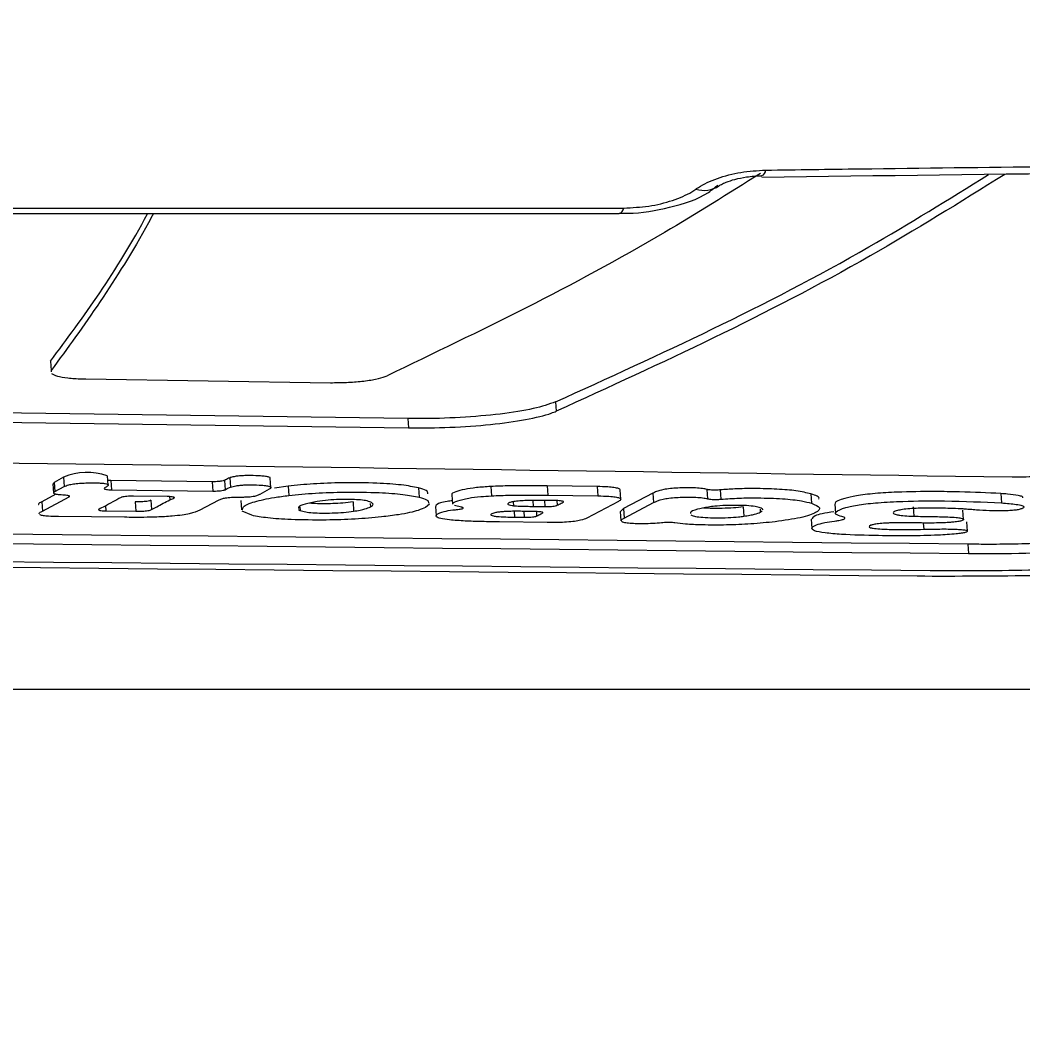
# Model space of a CAD drawing. Header units: millimetres. Extents: x -7735 to 7893, y -6545 to 6034.
# Drawn here: x 4818.14 to 4839.07, y -122.99 to -101.9 of the extents above; entities that cross this region are included whole.
import ezdxf

# ---------------------------------------------------------------- set-up
doc = ezdxf.new("R2010")
doc.units = ezdxf.units.MM
for name, color, linetype in [('DIKOM_ОБЪЕКТ', 7, 'Continuous'), ('DIKOM_РАЗМЕР_ЗОНА', 7, 'Continuous'), ('DIKOM_РАЗМЕР_ОБЪЕКТА', 7, 'Continuous')]:
    doc.layers.add(name, color=color, linetype=linetype)
doc.styles.add('style1', font='arial.ttf', dxfattribs={"width": 0.8})
doc.dimstyles.new('1-50', dxfattribs={"dimtxt": 300, "dimasz": 200, "dimexe": 100, "dimexo": 0, "dimgap": 100, "dimtad": 1, "dimtxsty": 'style1', "dimcen": 200, "dimclrd": 7, "dimclre": 7, "dimclrt": 7, "dimadec": 1, "dimazin": 2, "dimtfac": 1, "dimtmove": 0, "dimatfit": 2, "dimfxl": 0, "dimlwd": 25, "dimlwe": 18, "dimarcsym": 0})

# ---------------------------------------------------------------- blocks, each defined once
blk = doc.blocks.new('*D0')
at = {"layer": 'Defpoints', "color": 0, "transparency": 16777216}
for p in [(5893.216, 882.098), (-4595.736, 266.125), (5893.216, -5840.173)]:
    blk.add_point(p, dxfattribs=at)
at = {"layer": 'DIKOM_РАЗМЕР_ОБЪЕКТА', "color": 7, "lineweight": 18, "transparency": 16777216}
for p, q in [((5893.216, 882.098), (5893.216, -5940.173)), ((-4595.736, 266.125), (-4595.736, -5940.173))]:
    blk.add_line(p, q, dxfattribs=at)
at = {"layer": 'DIKOM_РАЗМЕР_ОБЪЕКТА', "color": 7, "lineweight": 25, "transparency": 16777216}
blk.add_line((-4395.736, -5840.173), (5693.216, -5840.173), dxfattribs=at)
at = {"layer": 'DIKOM_РАЗМЕР_ОБЪЕКТА', "color": 7, "transparency": 16777216}
for points in [[(-4395.736, -5806.84), (-4395.736, -5873.507), (-4595.736, -5840.173)], [(5693.216, -5806.84), (5693.216, -5873.507), (5893.216, -5840.173)]]:
    blk.add_solid(points, dxfattribs=at)
at = {"layer": 'DIKOM_РАЗМЕР_ОБЪЕКТА', "color": 7, "transparency": 16777216, "insert": (648.74, -5587.002), "char_height": 300, "attachment_point": 5, "style": 'style1'}
blk.add_mtext('10450', dxfattribs=at)
blk = doc.blocks.new('*D3')
at = {"layer": 'Defpoints', "color": 0, "transparency": 16777216}
for p in [(-6112.558, 266.125), (7893.216, 266.125), (7893.216, -6445.106)]:
    blk.add_point(p, dxfattribs=at)
at = {"layer": 'DIKOM_РАЗМЕР_ЗОНА', "color": 7, "lineweight": 18, "transparency": 16777216}
for p, q in [((-6112.558, 266.125), (-6112.558, -6545.106)), ((7893.216, 266.125), (7893.216, -6545.106))]:
    blk.add_line(p, q, dxfattribs=at)
at = {"layer": 'DIKOM_РАЗМЕР_ЗОНА', "color": 7, "lineweight": 25, "transparency": 16777216}
blk.add_line((-5912.558, -6445.106), (7693.216, -6445.106), dxfattribs=at)
at = {"layer": 'DIKOM_РАЗМЕР_ЗОНА', "color": 7, "transparency": 16777216}
for points in [[(-5912.558, -6411.773), (-5912.558, -6478.44), (-6112.558, -6445.106)], [(7693.216, -6411.773), (7693.216, -6478.44), (7893.216, -6445.106)]]:
    blk.add_solid(points, dxfattribs=at)
at = {"layer": 'DIKOM_РАЗМЕР_ЗОНА', "color": 7, "transparency": 16777216, "insert": (890.329, -6191.832), "char_height": 300, "attachment_point": 5, "style": 'style1'}
blk.add_mtext('13950', dxfattribs=at)

msp = doc.modelspace()

# ---------------------------------------------------------------- linework, layer by layer
at = {"layer": 'DIKOM_ОБЪЕКТ', "color": 7, "linetype": 'Continuous', "lineweight": 15}
for p, q in [((4833.626, -105.151), (4833.621, -105.151)), ((4765.602, -105.826), (4830.742, -105.826)), ((4765.452, -105.941), (4830.644, -105.941)), ((4818.768, -109.028), (4818.782, -109.222)), ((4818.782, -109.222), (4818.787, -109.249)), ((4819.509, -109.397), (4824.615, -109.474)), ((4829.316, -109.875), (4829.33, -110.069)), ((4826.23, -110.223), (4815.163, -110.07)), ((4815.176, -110.264), (4826.244, -110.417)), ((4826.23, -110.223), (4826.244, -110.417)), ((4819.039, -111.45), (4818.848, -111.556)), ((4819.039, -111.45), (4819.053, -111.644)), ((4819.975, -111.612), (4819.961, -111.418)), ((4822.145, -111.542), (4820.029, -111.516)), ((4820.029, -111.516), (4820.043, -111.71)), ((4822.403, -111.514), (4822.417, -111.709)), ((4822.514, -111.46), (4822.528, -111.654)), ((4823.372, -111.664), (4823.359, -111.469)), ((4818.82, -111.585), (4818.834, -111.779)), ((4818.848, -111.556), (4818.828, -111.584)), ((4818.848, -111.556), (4818.862, -111.75)), ((4818.862, -111.75), (4819.053, -111.644)), ((4820.043, -111.71), (4822.159, -111.737)), ((4822.145, -111.542), (4822.159, -111.737)), ((4823.339, -111.698), (4823.144, -111.806)), ((4823.732, -111.635), (4823.446, -111.68)), ((4823.732, -111.635), (4823.746, -111.829)), ((4826.455, -111.672), (4826.469, -111.866)), ((4827.961, -111.642), (4827.975, -111.837)), ((4830.185, -111.644), (4829.144, -111.629)), ((4829.144, -111.629), (4829.158, -111.824)), ((4830.185, -111.644), (4830.199, -111.838)), ((4830.678, -111.908), (4830.664, -111.713)), ((4832.478, -111.704), (4832.492, -111.899)), ((4832.755, -111.713), (4832.769, -111.907)), ((4818.879, -111.804), (4818.586, -111.961)), ((4818.586, -111.961), (4818.6, -112.155)), ((4818.6, -112.155), (4819.16, -111.855)), ((4819.159, -111.844), (4819.16, -111.855)), ((4821.206, -111.852), (4820.502, -111.843)), ((4820.862, -111.93), (4820.876, -112.125)), ((4821.253, -111.854), (4821.258, -111.921)), ((4821.333, -111.863), (4821.336, -111.892)), ((4822.272, -111.934), (4821.886, -112.139)), ((4822.745, -111.935), (4822.759, -112.129)), ((4827.153, -111.813), (4827.167, -112.008)), ((4828.43, -111.961), (4828.436, -112.043)), ((4828.841, -111.934), (4828.85, -112.058)), ((4829.325, -111.937), (4829.083, -111.933)), ((4829.083, -111.933), (4829.092, -112.061)), ((4829.158, -111.824), (4830.199, -111.838)), ((4829.344, -111.937), (4829.351, -112.034)), ((4829.471, -111.959), (4829.472, -111.97)), ((4830.63, -111.955), (4829.968, -112.303)), ((4831.348, -111.782), (4830.732, -112.105)), ((4831.348, -111.782), (4831.363, -111.977)), ((4834.649, -111.797), (4834.662, -111.991)), ((4838.613, -111.789), (4838.627, -111.984)), ((4819.92, -112.046), (4819.927, -112.151)), ((4819.927, -112.151), (4820.551, -112.159)), ((4820.537, -111.964), (4820.551, -112.159)), ((4822.973, -112.244), (4822.773, -112.159)), ((4823.946, -112.123), (4823.985, -112.145)), ((4823.979, -112.068), (4823.985, -112.145)), ((4825.087, -111.964), (4825.1, -112.159)), ((4825.445, -111.997), (4825.449, -112.067)), ((4826.681, -112.012), (4826.597, -112.08)), ((4826.808, -112.063), (4826.822, -112.258)), ((4827.351, -112.076), (4827.204, -112.039)), ((4828.453, -112.161), (4828.462, -112.283)), ((4828.896, -112.165), (4828.653, -112.161)), ((4828.654, -112.161), (4828.663, -112.285)), ((4828.85, -112.058), (4829.092, -112.061)), ((4828.915, -112.165), (4828.921, -112.259)), ((4830.668, -112.163), (4830.682, -112.358)), ((4830.732, -112.105), (4830.67, -112.163)), ((4830.732, -112.105), (4830.746, -112.3)), ((4830.746, -112.3), (4831.363, -111.977)), ((4833.231, -112.068), (4833.245, -112.263)), ((4833.587, -112.116), (4833.591, -112.178)), ((4833.591, -112.178), (4833.63, -112.152)), ((4835.145, -112.008), (4835.159, -112.202)), ((4836.785, -112.068), (4836.799, -112.263)), ((4837.837, -112.328), (4837.823, -112.133)), ((4820.315, -112.286), (4818.939, -112.27)), ((4829.141, -112.395), (4828.148, -112.382)), ((4828.462, -112.283), (4828.663, -112.285)), ((4829.041, -112.186), (4829.042, -112.197)), ((4832.14, -112.233), (4832.169, -112.248)), ((4834.655, -112.325), (4834.669, -112.52)), ((4837.916, -112.573), (4837.902, -112.379)), ((4836.994, -112.405), (4837.003, -112.536)), ((4837.926, -112.848), (4837.94, -113.043)), ((4660.843, -115.875), (4898.889, -115.875))]:
    msp.add_line(p, q, dxfattribs=at)
for centre, radius, start, end in [((4833.569, -105.027), 0.136, 294.7863, 356.8768), ((4832.418, -104.908), 0.55, 251.9554, 304.3211), ((4830.605, -105.808), 0.138, 286.1758, 352.5236), ((4819.536, -112.59), 1.244, 70.4127, 113.5398)]:
    msp.add_arc(centre, radius, start, end, dxfattribs=at)
for points, knots in [([(4833.625, -105.18), (4838.573, -105.116), (4850.015, -104.966), (4862.836, -104.983), (4870.712, -105.125), (4872.074, -105.15)], [0, 0, 0, 0, 0.386554, 0.893941, 1, 1, 1, 1]), ([(4833.704, -105.035), (4834.36, -105.026), (4837.638, -104.98), (4850.441, -104.845), (4862.61, -104.936), (4872.151, -105.008)], [0, 0, 0, 0, 0.05123, 0.256133, 1, 1, 1, 1]), ([(4833.598, -105.104), (4832.929, -105.523), (4830.342, -107.147), (4827.734, -108.4), (4825.801, -109.329)], [0, 0, 0, 0, 0.258663, 1, 1, 1, 1]), ([(4829.316, -109.875), (4831.502, -108.881), (4834.526, -107.505), (4837.525, -105.644), (4838.356, -105.128)], [0, 0, 0, 0, 0.722748, 1, 1, 1, 1]), ([(4838.696, -105.125), (4837.76, -105.707), (4834.653, -107.639), (4831.52, -109.07), (4829.33, -110.069)], [0, 0, 0, 0, 0.301291, 1, 1, 1, 1]), ([(4832.248, -105.431), (4832.265, -105.419), (4832.388, -105.335), (4832.682, -105.198), (4833.179, -105.066), (4833.529, -105.045), (4833.704, -105.035)], [0, 0, 0, 0, 0.052399, 0.364938, 0.68279, 1, 1, 1, 1]), ([(4832.727, -105.363), (4832.74, -105.354), (4832.768, -105.336), (4832.886, -105.28), (4833.064, -105.222), (4833.315, -105.171), (4833.515, -105.15), (4833.615, -105.151), (4833.621, -105.151)], [0, 0, 0, 0, 0.148234, 0.301648, 0.497589, 0.722167, 0.982383, 1, 1, 1, 1]), ([(4830.645, -105.934), (4830.706, -105.936), (4831.055, -105.944), (4831.721, -105.824), (4832.371, -105.625), (4832.642, -105.399), (4832.706, -105.346)], [0, 0, 0, 0, 0.081687, 0.470222, 0.875862, 1, 1, 1, 1]), ([(4830.742, -105.826), (4830.916, -105.818), (4831.265, -105.802), (4831.768, -105.678), (4832.085, -105.54), (4832.219, -105.45), (4832.248, -105.431)], [0, 0, 0, 0, 0.307739, 0.615909, 0.919106, 1, 1, 1, 1]), ([(4818.768, -109.028), (4819.458, -108.098), (4820.15, -107.165), (4820.799, -105.943), (4820.8, -105.941)], [0, 0, 0, 0, 0.998042, 1, 1, 1, 1]), ([(4820.92, -105.941), (4820.885, -106.006), (4820.185, -107.297), (4819.465, -108.285), (4818.782, -109.222)], [0, 0, 0, 0, 0.050623, 1, 1, 1, 1]), ([(4818.792, -109.283), (4818.825, -109.301), (4818.892, -109.338), (4819.121, -109.377), (4819.343, -109.393), (4819.48, -109.396), (4819.509, -109.397)], [0, 0, 0, 0, 0.306107, 0.611795, 0.916203, 1, 1, 1, 1]), ([(4824.615, -109.474), (4824.726, -109.473), (4824.949, -109.473), (4825.282, -109.446), (4825.568, -109.403), (4825.729, -109.361), (4825.788, -109.335), (4825.801, -109.329)], [0, 0, 0, 0, 0.233388, 0.466473, 0.700192, 0.934759, 1, 1, 1, 1]), ([(4829.316, -109.875), (4829.176, -109.924), (4828.896, -110.021), (4828.179, -110.135), (4827.338, -110.208), (4826.662, -110.228), (4826.304, -110.224), (4826.23, -110.223)], [0, 0, 0, 0, 0.234846, 0.470028, 0.70505, 0.93893, 1, 1, 1, 1]), ([(4826.244, -110.417), (4826.533, -110.417), (4827.111, -110.416), (4827.979, -110.352), (4828.721, -110.249), (4829.142, -110.146), (4829.297, -110.083), (4829.33, -110.069)], [0, 0, 0, 0, 0.233005, 0.465901, 0.699512, 0.934172, 1, 1, 1, 1]), ([(4687.333, -111.422), (4699.944, -111.242), (4725.166, -110.882), (4763.036, -110.734), (4800.931, -110.893), (4826.212, -111.26), (4838.853, -111.443)], [0, 0, 0, 0, 0.249963, 0.499928, 0.749964, 1, 1, 1, 1]), ([(4820.029, -111.516), (4820.02, -111.516), (4819.997, -111.515), (4819.979, -111.514), (4819.968, -111.513)], [0, 0, 0, 0, 0.420589, 1, 1, 1, 1]), ([(4822.403, -111.514), (4822.395, -111.517), (4822.377, -111.524), (4822.331, -111.532), (4822.276, -111.538), (4822.215, -111.542), (4822.168, -111.542), (4822.145, -111.542)], [0, 0, 0, 0, 0.217526, 0.435834, 0.574265, 0.788175, 1, 1, 1, 1]), ([(4822.514, -111.46), (4822.505, -111.464), (4822.478, -111.474), (4822.444, -111.493), (4822.417, -111.507), (4822.403, -111.514)], [0, 0, 0, 0, 0.2086045, 0.6040773, 1, 1, 1, 1]), ([(4823.356, -111.469), (4823.357, -111.469), (4823.364, -111.461), (4823.337, -111.446), (4823.267, -111.43), (4823.133, -111.418), (4822.984, -111.413), (4822.83, -111.414), (4822.716, -111.421), (4822.611, -111.434), (4822.551, -111.448), (4822.521, -111.458), (4822.514, -111.46)], [0, 0, 0, 0, 0.01278, 0.134351, 0.256661, 0.365756, 0.551915, 0.64929, 0.748036, 0.83401, 0.963099, 1, 1, 1, 1]), ([(4838.853, -111.443), (4838.931, -111.443), (4839.086, -111.443), (4839.32, -111.429), (4839.519, -111.404), (4839.654, -111.376), (4839.697, -111.356), (4839.714, -111.348)], [0, 0, 0, 0, 0.212867, 0.42608, 0.640314, 0.855686, 1, 1, 1, 1]), ([(4818.84, -111.779), (4818.84, -111.773), (4818.84, -111.763), (4818.856, -111.754), (4818.862, -111.75)], [0, 0, 0, 0, 0.670413, 1, 1, 1, 1]), ([(4819.053, -111.644), (4819.079, -111.632), (4819.121, -111.612), (4819.241, -111.588), (4819.369, -111.574), (4819.538, -111.566), (4819.696, -111.565), (4819.836, -111.57), (4819.916, -111.579), (4819.967, -111.595), (4819.978, -111.61), (4819.973, -111.62), (4819.972, -111.623)], [0, 0, 0, 0, 0.172889, 0.275136, 0.378203, 0.469796, 0.626786, 0.704594, 0.783142, 0.852699, 0.961709, 1, 1, 1, 1]), ([(4819.895, -111.677), (4819.894, -111.678), (4819.889, -111.681), (4819.89, -111.684), (4819.891, -111.685)], [0, 0, 0, 0, 0.370383, 1, 1, 1, 1]), ([(4819.892, -111.69), (4819.899, -111.694), (4819.912, -111.7), (4819.959, -111.707), (4820.007, -111.71), (4820.036, -111.71), (4820.043, -111.71)], [0, 0, 0, 0, 0.3042421, 0.606724, 0.9058478, 1, 1, 1, 1]), ([(4819.972, -111.623), (4819.969, -111.627), (4819.96, -111.638), (4819.931, -111.656), (4819.907, -111.67), (4819.895, -111.677)], [0, 0, 0, 0, 0.200427, 0.599824, 1, 1, 1, 1]), ([(4822.159, -111.737), (4822.178, -111.737), (4822.221, -111.737), (4822.288, -111.733), (4822.35, -111.726), (4822.395, -111.718), (4822.41, -111.711), (4822.417, -111.709)], [0, 0, 0, 0, 0.177286, 0.391539, 0.605696, 0.821876, 1, 1, 1, 1]), ([(4822.417, -111.709), (4822.431, -111.701), (4822.455, -111.688), (4822.49, -111.67), (4822.515, -111.66), (4822.528, -111.654)], [0, 0, 0, 0, 0.414797, 0.707059, 1, 1, 1, 1]), ([(4822.528, -111.654), (4822.562, -111.645), (4822.613, -111.63), (4822.73, -111.615), (4822.844, -111.608), (4822.998, -111.607), (4823.154, -111.612), (4823.287, -111.625), (4823.36, -111.643), (4823.383, -111.668), (4823.355, -111.687), (4823.339, -111.698)], [0, 0, 0, 0, 0.139869, 0.21364, 0.287992, 0.378895, 0.533522, 0.632719, 0.732383, 0.844277, 1, 1, 1, 1]), ([(4826.455, -111.672), (4826.346, -111.649), (4826.128, -111.605), (4825.556, -111.567), (4824.914, -111.56), (4824.255, -111.582), (4823.904, -111.617), (4823.732, -111.635)], [0, 0, 0, 0, 0.194068, 0.388725, 0.627023, 0.817337, 1, 1, 1, 1]), ([(4826.646, -111.792), (4826.646, -111.77), (4826.647, -111.726), (4826.517, -111.689), (4826.455, -111.672)], [0, 0, 0, 0, 0.5202884, 1, 1, 1, 1]), ([(4827.961, -111.642), (4827.859, -111.649), (4827.655, -111.663), (4827.391, -111.703), (4827.23, -111.754), (4827.13, -111.794), (4827.154, -111.812), (4827.155, -111.812)], [0, 0, 0, 0, 0.2211235, 0.4431894, 0.7125429, 0.9942041, 1, 1, 1, 1]), ([(4829.144, -111.629), (4829.017, -111.628), (4828.762, -111.625), (4828.364, -111.626), (4828.097, -111.637), (4827.961, -111.642)], [0, 0, 0, 0, 0.329345, 0.659522, 1, 1, 1, 1]), ([(4830.662, -111.713), (4830.662, -111.713), (4830.672, -111.703), (4830.639, -111.685), (4830.551, -111.663), (4830.392, -111.649), (4830.262, -111.646), (4830.185, -111.644)], [0, 0, 0, 0, 0.017678, 0.254557, 0.493295, 0.700563, 1, 1, 1, 1]), ([(4832.478, -111.704), (4832.45, -111.697), (4832.392, -111.684), (4832.232, -111.671), (4832.051, -111.668), (4831.866, -111.672), (4831.702, -111.685), (4831.541, -111.711), (4831.424, -111.745), (4831.372, -111.771), (4831.348, -111.782)], [0, 0, 0, 0, 0.109893, 0.220007, 0.350391, 0.451442, 0.552972, 0.665863, 0.854153, 1, 1, 1, 1]), ([(4832.755, -111.713), (4832.751, -111.713), (4832.725, -111.715), (4832.673, -111.718), (4832.602, -111.718), (4832.539, -111.715), (4832.499, -111.71), (4832.483, -111.706), (4832.478, -111.704)], [0, 0, 0, 0, 0.042251, 0.257871, 0.471073, 0.685341, 0.898642, 1, 1, 1, 1]), ([(4834.649, -111.797), (4834.556, -111.774), (4834.387, -111.731), (4833.951, -111.695), (4833.503, -111.683), (4833.085, -111.689), (4832.855, -111.706), (4832.755, -111.713)], [0, 0, 0, 0, 0.257343, 0.472775, 0.687531, 0.864777, 1, 1, 1, 1]), ([(4838.613, -111.789), (4838.332, -111.775), (4837.891, -111.754), (4837.154, -111.746), (4836.547, -111.752), (4835.977, -111.786), (4835.59, -111.833), (4835.3, -111.902), (4835.132, -111.963), (4835.156, -112), (4835.16, -112.006)], [0, 0, 0, 0, 0.210449, 0.330311, 0.506174, 0.611951, 0.718595, 0.813546, 0.969091, 1, 1, 1, 1]), ([(4818.586, -111.961), (4818.571, -111.969), (4818.542, -111.986), (4818.514, -112.006), (4818.521, -112.017), (4818.523, -112.02)], [0, 0, 0, 0, 0.42913, 0.853579, 1, 1, 1, 1]), ([(4819.056, -111.824), (4819.014, -111.821), (4818.937, -111.816), (4818.861, -111.803), (4818.845, -111.792), (4818.837, -111.786)], [0, 0, 0, 0, 0.382062, 0.691193, 1, 1, 1, 1]), ([(4819.16, -111.855), (4819.161, -111.855), (4819.167, -111.851), (4819.171, -111.844), (4819.152, -111.835), (4819.112, -111.827), (4819.074, -111.825), (4819.056, -111.824)], [0, 0, 0, 0, 0.021173, 0.272712, 0.52411, 0.774114, 1, 1, 1, 1]), ([(4820.243, -111.872), (4820.127, -111.934), (4819.973, -112.018), (4819.818, -112.099), (4819.78, -112.119)], [0, 0, 0, 0, 0.752649, 1, 1, 1, 1]), ([(4820.502, -111.843), (4820.479, -111.844), (4820.432, -111.844), (4820.362, -111.848), (4820.302, -111.855), (4820.261, -111.864), (4820.249, -111.869), (4820.243, -111.872)], [0, 0, 0, 0, 0.2121543, 0.4249801, 0.638691, 0.8545046, 1, 1, 1, 1]), ([(4820.862, -111.93), (4820.847, -111.936), (4820.825, -111.946), (4820.76, -111.956), (4820.692, -111.962), (4820.614, -111.964), (4820.562, -111.964), (4820.537, -111.964)], [0, 0, 0, 0, 0.311293, 0.468158, 0.62525, 0.818625, 1, 1, 1, 1]), ([(4820.876, -112.125), (4820.913, -112.105), (4821.041, -112.038), (4821.168, -111.969), (4821.258, -111.921)], [0, 0, 0, 0, 0.29307, 1, 1, 1, 1]), ([(4821.336, -111.892), (4821.336, -111.892), (4821.344, -111.888), (4821.363, -111.881), (4821.361, -111.871), (4821.335, -111.862), (4821.288, -111.855), (4821.241, -111.853), (4821.212, -111.852), (4821.206, -111.852)], [0, 0, 0, 0, 0.003745, 0.19367, 0.383675, 0.573525, 0.761726, 0.948175, 1, 1, 1, 1]), ([(4821.258, -111.921), (4821.263, -111.918), (4821.273, -111.913), (4821.298, -111.904), (4821.321, -111.896), (4821.336, -111.892)], [0, 0, 0, 0, 0.2578729, 0.5160778, 1, 1, 1, 1]), ([(4822.551, -111.873), (4822.527, -111.875), (4822.478, -111.878), (4822.402, -111.889), (4822.326, -111.908), (4822.292, -111.924), (4822.272, -111.934)], [0, 0, 0, 0, 0.1535, 0.307097, 0.585245, 1, 1, 1, 1]), ([(4822.863, -111.868), (4822.836, -111.868), (4822.783, -111.869), (4822.679, -111.871), (4822.602, -111.872), (4822.551, -111.873)], [0, 0, 0, 0, 0.255458, 0.509555, 1, 1, 1, 1]), ([(4822.782, -112.128), (4822.782, -112.107), (4822.779, -112.051), (4823.002, -111.961), (4823.354, -111.88), (4823.642, -111.843), (4823.746, -111.829)], [0, 0, 0, 0, 0.201775, 0.531867, 0.832321, 1, 1, 1, 1]), ([(4823.144, -111.806), (4823.128, -111.814), (4823.094, -111.83), (4823.024, -111.85), (4822.94, -111.862), (4822.888, -111.866), (4822.863, -111.868)], [0, 0, 0, 0, 0.338885, 0.679847, 0.84423, 1, 1, 1, 1]), ([(4823.746, -111.829), (4823.927, -111.811), (4824.29, -111.775), (4824.964, -111.754), (4825.601, -111.763), (4826.155, -111.802), (4826.365, -111.845), (4826.469, -111.866)], [0, 0, 0, 0, 0.192154, 0.384624, 0.623398, 0.813337, 1, 1, 1, 1]), ([(4824.337, -111.953), (4824.246, -111.971), (4824.064, -112.007), (4823.942, -112.059), (4823.947, -112.09), (4823.949, -112.101)], [0, 0, 0, 0, 0.392351, 0.782203, 1, 1, 1, 1]), ([(4825.46, -111.968), (4825.429, -111.957), (4825.374, -111.938), (4825.211, -111.919), (4825.018, -111.911), (4824.797, -111.911), (4824.548, -111.924), (4824.411, -111.943), (4824.337, -111.953)], [0, 0, 0, 0, 0.185322, 0.331589, 0.4775, 0.633519, 0.801263, 1, 1, 1, 1]), ([(4826.469, -111.866), (4826.53, -111.884), (4826.659, -111.92), (4826.663, -111.964), (4826.666, -111.987)], [0, 0, 0, 0, 0.473573, 1, 1, 1, 1]), ([(4827.162, -111.939), (4827.125, -111.943), (4827.015, -111.956), (4826.88, -111.993), (4826.802, -112.031), (4826.818, -112.056), (4826.821, -112.062)], [0, 0, 0, 0, 0.14126, 0.417289, 0.854731, 1, 1, 1, 1]), ([(4827.18, -112.007), (4827.176, -112.003), (4827.154, -111.981), (4827.272, -111.937), (4827.46, -111.887), (4827.728, -111.853), (4827.9, -111.842), (4827.975, -111.837)], [0, 0, 0, 0, 0.0606325, 0.3344611, 0.628005, 0.8377496, 1, 1, 1, 1]), ([(4827.975, -111.837), (4828.108, -111.832), (4828.373, -111.821), (4828.77, -111.82), (4829.028, -111.822), (4829.158, -111.824)], [0, 0, 0, 0, 0.332806, 0.664321, 1, 1, 1, 1]), ([(4829.083, -111.933), (4828.972, -111.932), (4828.813, -111.931), (4828.601, -111.94), (4828.471, -111.951), (4828.375, -111.969), (4828.325, -111.991), (4828.308, -112.011), (4828.339, -112.029), (4828.39, -112.038), (4828.427, -112.042), (4828.436, -112.043)], [0, 0, 0, 0, 0.252713, 0.360551, 0.469558, 0.564576, 0.679226, 0.80238, 0.887598, 0.97311, 1, 1, 1, 1]), ([(4829.472, -111.97), (4829.473, -111.969), (4829.479, -111.966), (4829.482, -111.958), (4829.464, -111.949), (4829.422, -111.942), (4829.372, -111.938), (4829.338, -111.937), (4829.325, -111.937)], [0, 0, 0, 0, 0.018251, 0.235158, 0.451687, 0.667101, 0.881028, 1, 1, 1, 1]), ([(4830.199, -111.838), (4830.279, -111.84), (4830.416, -111.844), (4830.571, -111.859), (4830.661, -111.881), (4830.693, -111.914), (4830.654, -111.939), (4830.63, -111.955)], [0, 0, 0, 0, 0.222353, 0.37671, 0.531726, 0.717998, 1, 1, 1, 1]), ([(4831.363, -111.977), (4831.414, -111.953), (4831.484, -111.92), (4831.677, -111.885), (4831.831, -111.87), (4832.016, -111.862), (4832.197, -111.864), (4832.362, -111.874), (4832.45, -111.887), (4832.484, -111.896), (4832.492, -111.899)], [0, 0, 0, 0, 0.30619, 0.413678, 0.522313, 0.617339, 0.748669, 0.855615, 0.962685, 1, 1, 1, 1]), ([(4832.492, -111.899), (4832.504, -111.901), (4832.527, -111.907), (4832.585, -111.911), (4832.653, -111.913), (4832.717, -111.911), (4832.754, -111.909), (4832.769, -111.907)], [0, 0, 0, 0, 0.213719, 0.42792, 0.641765, 0.85538, 1, 1, 1, 1]), ([(4832.769, -111.907), (4832.894, -111.899), (4833.144, -111.881), (4833.597, -111.878), (4834.066, -111.894), (4834.453, -111.936), (4834.598, -111.974), (4834.662, -111.991)], [0, 0, 0, 0, 0.168237, 0.335759, 0.57572, 0.811373, 1, 1, 1, 1]), ([(4834.807, -111.905), (4834.809, -111.903), (4834.85, -111.864), (4834.746, -111.829), (4834.649, -111.797)], [0, 0, 0, 0, 0.058859, 1, 1, 1, 1]), ([(4835.294, -112.27), (4835.245, -112.255), (4835.146, -112.226), (4835.165, -112.16), (4835.327, -112.09), (4835.638, -112.022), (4836.06, -111.975), (4836.682, -111.943), (4837.587, -111.938), (4838.24, -111.967), (4838.627, -111.984)], [0, 0, 0, 0, 0.074735, 0.149325, 0.278797, 0.371839, 0.465354, 0.570281, 0.74467, 1, 1, 1, 1]), ([(4839.072, -111.876), (4839.072, -111.868), (4839.071, -111.851), (4838.963, -111.824), (4838.799, -111.803), (4838.662, -111.793), (4838.613, -111.789)], [0, 0, 0, 0, 0.178195, 0.41952, 0.796498, 1, 1, 1, 1]), ([(4818.537, -112.214), (4818.535, -112.212), (4818.529, -112.201), (4818.556, -112.181), (4818.585, -112.164), (4818.6, -112.155)], [0, 0, 0, 0, 0.1435953, 0.5691209, 1, 1, 1, 1]), ([(4819.78, -112.119), (4819.778, -112.121), (4819.771, -112.125), (4819.772, -112.133), (4819.797, -112.141), (4819.843, -112.148), (4819.89, -112.151), (4819.92, -112.151), (4819.927, -112.151)], [0, 0, 0, 0, 0.071524, 0.288597, 0.50502, 0.720371, 0.934455, 1, 1, 1, 1]), ([(4820.551, -112.159), (4820.595, -112.159), (4820.661, -112.159), (4820.749, -112.153), (4820.809, -112.146), (4820.852, -112.136), (4820.868, -112.129), (4820.876, -112.125)], [0, 0, 0, 0, 0.310345, 0.466802, 0.624369, 0.817205, 1, 1, 1, 1]), ([(4821.886, -112.139), (4821.827, -112.164), (4821.744, -112.2), (4821.522, -112.241), (4821.384, -112.255), (4821.313, -112.262)], [0, 0, 0, 0, 0.534402, 0.75883, 1, 1, 1, 1]), ([(4823.985, -112.145), (4824.017, -112.155), (4824.075, -112.173), (4824.24, -112.191), (4824.435, -112.198), (4824.66, -112.197), (4824.902, -112.185), (4825.033, -112.167), (4825.1, -112.159)], [0, 0, 0, 0, 0.18518, 0.334223, 0.483238, 0.644383, 0.818686, 1, 1, 1, 1]), ([(4825.087, -111.964), (4825.018, -111.973), (4824.894, -111.989), (4824.668, -112.002), (4824.453, -112.004), (4824.275, -112), (4824.199, -111.991), (4824.177, -111.988)], [0, 0, 0, 0, 0.254908, 0.464349, 0.673558, 0.903624, 1, 1, 1, 1]), ([(4825.1, -112.159), (4825.146, -112.151), (4825.238, -112.136), (4825.363, -112.105), (4825.416, -112.082), (4825.449, -112.067)], [0, 0, 0, 0, 0.27878, 0.554163, 1, 1, 1, 1]), ([(4825.449, -112.067), (4825.465, -112.058), (4825.495, -112.04), (4825.515, -112.006), (4825.481, -111.982), (4825.46, -111.968)], [0, 0, 0, 0, 0.2730259, 0.5462882, 1, 1, 1, 1]), ([(4826.597, -112.08), (4826.552, -112.1), (4826.433, -112.154), (4826.121, -112.224), (4825.805, -112.262), (4825.682, -112.277)], [0, 0, 0, 0, 0.272372, 0.718502, 1, 1, 1, 1]), ([(4827.101, -112.34), (4827.034, -112.331), (4826.899, -112.314), (4826.807, -112.271), (4826.832, -112.219), (4826.941, -112.169), (4827.13, -112.136), (4827.241, -112.124), (4827.278, -112.12)], [0, 0, 0, 0, 0.16706, 0.334334, 0.553943, 0.786377, 0.930617, 1, 1, 1, 1]), ([(4827.278, -112.12), (4827.293, -112.119), (4827.329, -112.115), (4827.369, -112.106), (4827.392, -112.096), (4827.39, -112.086), (4827.371, -112.079), (4827.354, -112.076), (4827.351, -112.076)], [0, 0, 0, 0, 0.15332, 0.351623, 0.550201, 0.749209, 0.947593, 1, 1, 1, 1]), ([(4828.244, -112.166), (4828.21, -112.169), (4828.142, -112.174), (4828.072, -112.185), (4828.003, -112.203), (4827.961, -112.222), (4827.963, -112.244), (4828.012, -112.258), (4828.115, -112.271), (4828.269, -112.279), (4828.399, -112.282), (4828.462, -112.283)], [0, 0, 0, 0, 0.08385, 0.167796, 0.2286, 0.395184, 0.493575, 0.592614, 0.683175, 0.847024, 1, 1, 1, 1]), ([(4828.653, -112.161), (4828.609, -112.161), (4828.52, -112.16), (4828.382, -112.16), (4828.291, -112.164), (4828.244, -112.166)], [0, 0, 0, 0, 0.3345176, 0.6616921, 1, 1, 1, 1]), ([(4828.436, -112.043), (4828.48, -112.046), (4828.565, -112.052), (4828.708, -112.055), (4828.803, -112.057), (4828.85, -112.058)], [0, 0, 0, 0, 0.348068, 0.673007, 1, 1, 1, 1]), ([(4829.048, -112.189), (4829.048, -112.188), (4829.051, -112.183), (4829.033, -112.177), (4828.992, -112.17), (4828.942, -112.166), (4828.908, -112.165), (4828.896, -112.165)], [0, 0, 0, 0, 0.069435, 0.333185, 0.5966, 0.856936, 1, 1, 1, 1]), ([(4829.092, -112.061), (4829.116, -112.061), (4829.162, -112.061), (4829.232, -112.057), (4829.292, -112.05), (4829.333, -112.042), (4829.346, -112.036), (4829.351, -112.034)], [0, 0, 0, 0, 0.211984, 0.424689, 0.638154, 0.853981, 1, 1, 1, 1]), ([(4829.351, -112.034), (4829.364, -112.027), (4829.404, -112.006), (4829.445, -111.984), (4829.472, -111.97)], [0, 0, 0, 0, 0.3252794, 1, 1, 1, 1]), ([(4832.508, -112.071), (4832.425, -112.086), (4832.236, -112.121), (4832.122, -112.172), (4832.134, -112.201), (4832.137, -112.209)], [0, 0, 0, 0, 0.365605, 0.837132, 1, 1, 1, 1]), ([(4833.231, -112.068), (4833.167, -112.076), (4833.037, -112.091), (4832.806, -112.101), (4832.586, -112.102), (4832.465, -112.095), (4832.405, -112.092)], [0, 0, 0, 0, 0.264661, 0.53152, 0.764085, 1, 1, 1, 1]), ([(4833.591, -112.086), (4833.56, -112.077), (4833.497, -112.058), (4833.318, -112.041), (4833.101, -112.034), (4832.868, -112.037), (4832.655, -112.051), (4832.551, -112.065), (4832.508, -112.071)], [0, 0, 0, 0, 0.177509, 0.356525, 0.512029, 0.700427, 0.876496, 1, 1, 1, 1]), ([(4833.641, -112.127), (4833.641, -112.127), (4833.645, -112.112), (4833.618, -112.099), (4833.591, -112.086)], [0, 0, 0, 0, 0.0391741, 1, 1, 1, 1]), ([(4834.662, -111.991), (4834.735, -112.023), (4834.879, -112.085), (4834.772, -112.192), (4834.481, -112.296), (4834.09, -112.351), (4833.899, -112.378)], [0, 0, 0, 0, 0.24285, 0.485419, 0.749309, 1, 1, 1, 1]), ([(4835.126, -112.17), (4835.039, -112.183), (4834.865, -112.208), (4834.695, -112.263), (4834.678, -112.302), (4834.667, -112.325)], [0, 0, 0, 0, 0.28525, 0.568929, 1, 1, 1, 1]), ([(4837.773, -112.108), (4837.704, -112.105), (4837.565, -112.099), (4837.273, -112.094), (4836.983, -112.092), (4836.709, -112.106), (4836.555, -112.122), (4836.434, -112.147), (4836.366, -112.176), (4836.358, -112.208), (4836.418, -112.224), (4836.449, -112.233)], [0, 0, 0, 0, 0.107893, 0.215069, 0.431847, 0.517177, 0.603381, 0.679817, 0.797712, 0.893783, 1, 1, 1, 1]), ([(4838.104, -112.134), (4838.061, -112.13), (4837.985, -112.124), (4837.875, -112.115), (4837.807, -112.111), (4837.773, -112.108)], [0, 0, 0, 0, 0.400516, 0.69974, 1, 1, 1, 1]), ([(4838.627, -111.984), (4838.738, -111.993), (4838.912, -112.007), (4839.068, -112.04), (4839.109, -112.07), (4839.074, -112.099), (4839.008, -112.121), (4838.916, -112.137), (4838.797, -112.148), (4838.666, -112.152), (4838.521, -112.153), (4838.326, -112.149), (4838.192, -112.14), (4838.104, -112.134)], [0, 0, 0, 0, 0.184082, 0.287821, 0.392351, 0.484959, 0.557928, 0.611425, 0.665259, 0.730054, 0.785466, 0.860675, 1, 1, 1, 1]), ([(4837.926, -112.848), (4811.894, -112.572), (4759.825, -112.019), (4707.835, -112.563), (4681.837, -112.835)], [0, 0, 0, 0, 0.499952, 1, 1, 1, 1]), ([(4818.939, -112.27), (4818.866, -112.268), (4818.747, -112.266), (4818.616, -112.253), (4818.563, -112.241), (4818.548, -112.233), (4818.545, -112.231)], [0, 0, 0, 0, 0.4066, 0.665599, 0.926444, 1, 1, 1, 1]), ([(4821.313, -112.262), (4821.206, -112.269), (4821.011, -112.282), (4820.669, -112.288), (4820.448, -112.286), (4820.315, -112.286)], [0, 0, 0, 0, 0.328018, 0.596267, 1, 1, 1, 1]), ([(4825.682, -112.277), (4825.502, -112.294), (4825.141, -112.328), (4824.467, -112.347), (4823.832, -112.339), (4823.28, -112.304), (4823.075, -112.264), (4822.973, -112.244)], [0, 0, 0, 0, 0.192299, 0.38495, 0.628392, 0.816636, 1, 1, 1, 1]), ([(4828.148, -112.382), (4828.024, -112.38), (4827.778, -112.376), (4827.413, -112.365), (4827.206, -112.348), (4827.101, -112.34)], [0, 0, 0, 0, 0.330594, 0.659755, 1, 1, 1, 1]), ([(4828.663, -112.285), (4828.686, -112.285), (4828.733, -112.285), (4828.802, -112.281), (4828.862, -112.275), (4828.903, -112.267), (4828.916, -112.261), (4828.921, -112.259)], [0, 0, 0, 0, 0.212045, 0.424791, 0.63826, 0.854051, 1, 1, 1, 1]), ([(4828.921, -112.259), (4828.951, -112.244), (4828.992, -112.223), (4829.032, -112.202), (4829.042, -112.197)], [0, 0, 0, 0, 0.743683, 1, 1, 1, 1]), ([(4829.968, -112.303), (4829.932, -112.318), (4829.876, -112.342), (4829.72, -112.371), (4829.557, -112.387), (4829.355, -112.396), (4829.22, -112.395), (4829.141, -112.395)], [0, 0, 0, 0, 0.299566, 0.468078, 0.638051, 0.786299, 1, 1, 1, 1]), ([(4830.693, -112.358), (4830.692, -112.349), (4830.689, -112.33), (4830.726, -112.31), (4830.746, -112.3)], [0, 0, 0, 0, 0.470681, 1, 1, 1, 1]), ([(4831.527, -112.401), (4831.469, -112.406), (4831.352, -112.417), (4831.156, -112.422), (4830.982, -112.42), (4830.835, -112.411), (4830.728, -112.395), (4830.703, -112.38), (4830.69, -112.372)], [0, 0, 0, 0, 0.179583, 0.360108, 0.526838, 0.677327, 0.828719, 1, 1, 1, 1]), ([(4833.899, -112.378), (4833.736, -112.395), (4833.425, -112.428), (4832.882, -112.449), (4832.412, -112.448), (4832.033, -112.432), (4831.878, -112.412), (4831.808, -112.402)], [0, 0, 0, 0, 0.247591, 0.469432, 0.690626, 0.861009, 1, 1, 1, 1]), ([(4832.169, -112.248), (4832.198, -112.257), (4832.258, -112.274), (4832.44, -112.291), (4832.67, -112.298), (4832.916, -112.294), (4833.114, -112.279), (4833.209, -112.267), (4833.245, -112.263)], [0, 0, 0, 0, 0.171298, 0.343854, 0.532441, 0.725382, 0.897308, 1, 1, 1, 1]), ([(4833.245, -112.263), (4833.29, -112.256), (4833.378, -112.243), (4833.504, -112.215), (4833.557, -112.192), (4833.591, -112.178)], [0, 0, 0, 0, 0.275718, 0.532351, 1, 1, 1, 1]), ([(4837.684, -112.632), (4837.559, -112.642), (4837.249, -112.666), (4836.678, -112.674), (4835.998, -112.67), (4835.384, -112.652), (4834.928, -112.614), (4834.706, -112.57), (4834.644, -112.51), (4834.726, -112.451), (4834.904, -112.398), (4835.069, -112.375), (4835.141, -112.365)], [0, 0, 0, 0, 0.081363, 0.201634, 0.332219, 0.50105, 0.590017, 0.679884, 0.756736, 0.870473, 0.943269, 1, 1, 1, 1]), ([(4835.141, -112.365), (4835.173, -112.361), (4835.252, -112.35), (4835.334, -112.329), (4835.369, -112.304), (4835.348, -112.284), (4835.308, -112.273), (4835.294, -112.27)], [0, 0, 0, 0, 0.168084, 0.402348, 0.637122, 0.871897, 1, 1, 1, 1]), ([(4836.449, -112.233), (4836.474, -112.238), (4836.537, -112.249), (4836.667, -112.258), (4836.764, -112.262), (4836.799, -112.263)], [0, 0, 0, 0, 0.300125, 0.75179, 1, 1, 1, 1]), ([(4836.799, -112.263), (4836.859, -112.264), (4836.979, -112.267), (4837.217, -112.27), (4837.462, -112.274), (4837.671, -112.287), (4837.784, -112.301), (4837.836, -112.317), (4837.841, -112.337), (4837.804, -112.357), (4837.719, -112.375), (4837.62, -112.387), (4837.55, -112.392), (4837.522, -112.394)], [0, 0, 0, 0, 0.099769, 0.199084, 0.390648, 0.500264, 0.580989, 0.649457, 0.717849, 0.810539, 0.881149, 0.951652, 1, 1, 1, 1]), ([(4681.851, -113.03), (4707.844, -112.758), (4759.834, -112.213), (4811.903, -112.767), (4837.94, -113.043)], [0, 0, 0, 0, 0.4999535, 1, 1, 1, 1]), ([(4831.808, -112.402), (4831.793, -112.4), (4831.762, -112.396), (4831.696, -112.394), (4831.626, -112.394), (4831.568, -112.397), (4831.537, -112.4), (4831.527, -112.401)], [0, 0, 0, 0, 0.22145, 0.444871, 0.66734, 0.889462, 1, 1, 1, 1]), ([(4836.204, -112.408), (4836.153, -112.412), (4836.059, -112.419), (4835.953, -112.435), (4835.88, -112.457), (4835.853, -112.481), (4835.886, -112.503), (4835.976, -112.52), (4836.116, -112.531), (4836.281, -112.538), (4836.57, -112.544), (4836.816, -112.539), (4837.003, -112.536)], [0, 0, 0, 0, 0.078639, 0.14419, 0.209431, 0.322727, 0.395632, 0.468805, 0.563565, 0.647456, 0.731373, 1, 1, 1, 1]), ([(4837.09, -112.406), (4837.033, -112.405), (4836.917, -112.404), (4836.729, -112.401), (4836.525, -112.398), (4836.338, -112.401), (4836.233, -112.407), (4836.204, -112.408)], [0, 0, 0, 0, 0.1966684, 0.3924446, 0.6458406, 0.9014992, 1, 1, 1, 1]), ([(4837.003, -112.536), (4837.101, -112.534), (4837.314, -112.529), (4837.577, -112.529), (4837.768, -112.538), (4837.869, -112.549), (4837.92, -112.565), (4837.915, -112.584), (4837.881, -112.604), (4837.793, -112.62), (4837.719, -112.628), (4837.684, -112.632)], [0, 0, 0, 0, 0.180821, 0.39335, 0.481822, 0.571349, 0.649977, 0.741384, 0.837094, 0.922181, 1, 1, 1, 1]), ([(4837.522, -112.394), (4837.48, -112.397), (4837.397, -112.401), (4837.251, -112.405), (4837.149, -112.405), (4837.09, -112.406)], [0, 0, 0, 0, 0.295609, 0.590378, 1, 1, 1, 1]), ([(4842.362, -112.444), (4842.324, -112.461), (4842.164, -112.53), (4841.656, -112.644), (4840.694, -112.76), (4839.525, -112.834), (4838.564, -112.854), (4838.049, -112.849), (4837.926, -112.848)], [0, 0, 0, 0, 0.068564, 0.285578, 0.502954, 0.719201, 0.933362, 1, 1, 1, 1]), ([(4836.867, -113.511), (4837.708, -113.512), (4839.388, -113.514), (4841.916, -113.397), (4844.087, -113.199), (4845.563, -112.954), (4846.041, -112.772), (4846.235, -112.698)], [0, 0, 0, 0, 0.211927, 0.423835, 0.637128, 0.852818, 1, 1, 1, 1]), ([(4837.136, -113.398), (4837.866, -113.399), (4839.325, -113.4), (4841.522, -113.297), (4843.406, -113.121), (4844.688, -112.906), (4845.102, -112.747), (4845.271, -112.683)], [0, 0, 0, 0, 0.212021, 0.424005, 0.637345, 0.852993, 1, 1, 1, 1]), ([(4837.94, -113.043), (4838.339, -113.044), (4839.136, -113.045), (4840.334, -112.984), (4841.362, -112.883), (4842.06, -112.761), (4842.285, -112.674), (4842.377, -112.639)], [0, 0, 0, 0, 0.212308, 0.424518, 0.637926, 0.853481, 1, 1, 1, 1]), ([(4680.778, -113.498), (4706.773, -113.25), (4758.767, -112.752), (4810.832, -113.258), (4836.867, -113.511)], [0, 0, 0, 0, 0.4999597, 1, 1, 1, 1]), ([(4681.046, -113.385), (4707.041, -113.131), (4759.034, -112.621), (4811.1, -113.139), (4837.136, -113.398)], [0, 0, 0, 0, 0.499959, 1, 1, 1, 1])]:
    msp.add_open_spline(points, degree=3, knots=knots, dxfattribs=at)

# ---------------------------------------------------------------- dimensions: what is measured, and where the dimension line sits
at = {"layer": 'DIKOM_РАЗМЕР_ЗОНА'}
dim = msp.add_linear_dim(base=(7893.216, -6445.106), p1=(-6112.558, 266.125), p2=(7893.216, 266.125), text='13950', dimstyle='1-50', dxfattribs=at)
dim.commit()
dim.dimension.update_dxf_attribs({"geometry": '*D3', "text_midpoint": (890.329, -6445.106), "dimtype": 160})
at = {"layer": 'DIKOM_РАЗМЕР_ОБЪЕКТА'}
dim = msp.add_linear_dim(base=(5893.216, -5840.173), p1=(-4595.736, 266.125), p2=(5893.216, 882.098), text='10450', dimstyle='1-50', dxfattribs=at)
dim.commit()
dim.dimension.update_dxf_attribs({"geometry": '*D0', "text_midpoint": (648.74, -5840.173), "dimtype": 160})

doc.saveas('drawing.dxf')
